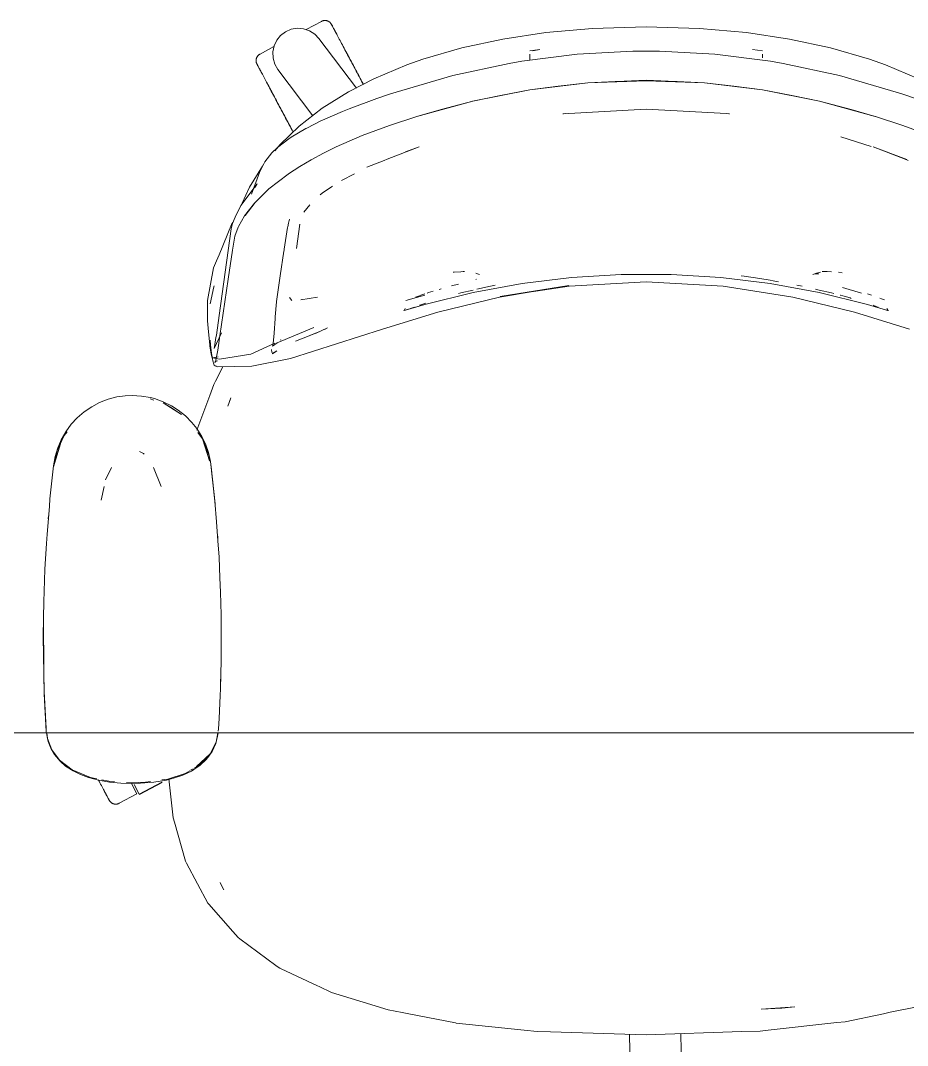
# Model space of a CAD drawing. Header units: millimetres. Extents: x 155927 to 317870, y -36033 to 97293.
# Drawn here: x 170221 to 170704, y 21757 to 22316 of the extents above; entities that cross this region are included whole.
import ezdxf

# ---------------------------------------------------------------- set-up
doc = ezdxf.new("R2010")
doc.units = ezdxf.units.MM
doc.header["$MEASUREMENT"] = 0
doc.layers.add('G-IMPT', color=8, linetype='CONTINUOUS', lineweight=9)
doc.layers.add('I-FURN', color=8, linetype='CONTINUOUS', lineweight=9)

msp = doc.modelspace()

# ---------------------------------------------------------------- linework, layer by layer
at = {"layer": 'G-IMPT'}
for p, q in [((170532.79, 22311.29), (170507.21, 22309.03)), ((170561.93, 22312.14), (170532.79, 22311.29)), ((170591.07, 22311.29), (170561.93, 22312.14)), ((170616.64, 22309.03), (170591.07, 22311.29)), ((170461.43, 22300.73), (170483.8, 22305.54)), ((170507.21, 22309.03), (170483.8, 22305.54)), ((170640.06, 22305.54), (170616.64, 22309.03)), ((170662.42, 22300.73), (170640.06, 22305.54)), ((170440.19, 22294.55), (170461.43, 22300.73)), ((170498.51, 22299.13), (170503.93, 22299.78)), ((170500.16, 22299.21), (170503.93, 22299.78)), ((170554.61, 22298.91), (170524.41, 22297.3)), ((170554.61, 22298.91), (170561.93, 22299.01)), ((170569.24, 22298.91), (170561.93, 22299.01)), ((170569.24, 22298.91), (170599.44, 22297.3)), ((170625.34, 22299.13), (170619.93, 22299.78)), ((170683.66, 22294.55), (170662.42, 22300.73)), ((170431.45, 22291.48), (170440.19, 22294.55)), ((170494.24, 22293.48), (170487.32, 22292.3)), ((170524.41, 22297.3), (170494.24, 22293.48)), ((170498.48, 22297.37), (170498.56, 22295.28)), ((170498.48, 22297.37), (170498.48, 22297.26)), ((170498.6, 22294.03), (170498.56, 22295.28)), ((170599.44, 22297.3), (170629.61, 22293.48)), ((170625.3, 22295.28), (170625.37, 22297.37)), ((170625.37, 22297.37), (170625.37, 22297.26)), ((170629.61, 22293.48), (170636.53, 22292.3)), ((170683.66, 22294.55), (170692.4, 22291.48)), ((170431.45, 22291.48), (170413.48, 22283.96)), ((170487.32, 22292.3), (170456.53, 22285.63)), ((170667.32, 22285.63), (170636.53, 22292.3)), ((170692.4, 22291.48), (170710.37, 22283.96)), ((170413.48, 22283.96), (170399.7, 22276.87)), ((170425.7, 22276.69), (170456.53, 22285.63)), ((170530.11, 22281.77), (170498.52, 22277.94)), ((170530.15, 22281.73), (170498.6, 22277.95)), ((170514.07, 22279.89), (170530.15, 22281.73)), ((170561.93, 22283.1), (170530.11, 22281.77)), ((170530.15, 22281.73), (170561.93, 22282.87)), ((170530.15, 22281.73), (170545.04, 22282.41)), ((170545.04, 22282.41), (170561.93, 22282.87)), ((170593.74, 22281.77), (170561.93, 22283.1)), ((170578.81, 22282.41), (170561.93, 22282.87)), ((170593.7, 22281.73), (170561.93, 22282.87)), ((170578.81, 22282.41), (170593.7, 22281.73)), ((170593.7, 22281.73), (170625.26, 22277.95)), ((170593.7, 22281.73), (170609.78, 22279.89)), ((170593.74, 22281.77), (170625.34, 22277.94)), ((170667.32, 22285.63), (170698.15, 22276.69)), ((170399.7, 22276.87), (170385.41, 22267.9)), ((170425.7, 22276.69), (170422.1, 22275.49)), ((170498.6, 22277.95), (170467.35, 22271.73)), ((170467.35, 22271.73), (170498.52, 22277.94)), ((170498.6, 22277.95), (170482.49, 22274.85)), ((170514.07, 22279.89), (170498.6, 22277.95)), ((170625.26, 22277.95), (170609.78, 22279.89)), ((170656.38, 22271.77), (170625.26, 22277.95)), ((170625.26, 22277.95), (170641.36, 22274.85)), ((170656.38, 22271.77), (170625.34, 22277.94)), ((170698.15, 22276.69), (170701.76, 22275.49)), ((170415.28, 22273.15), (170400.2, 22267.55)), ((170415.28, 22273.15), (170422.1, 22275.49)), ((170467.47, 22271.77), (170436.97, 22263.39)), ((170467.47, 22271.77), (170437.06, 22263.35)), ((170450.22, 22267.12), (170467.47, 22271.77)), ((170467.47, 22271.77), (170482.49, 22274.85)), ((170656.38, 22271.77), (170641.36, 22274.85)), ((170673.63, 22267.12), (170656.38, 22271.77)), ((170656.38, 22271.77), (170686.88, 22263.39)), ((170656.38, 22271.77), (170686.79, 22263.35)), ((170708.69, 22273.09), (170701.76, 22275.49)), ((170385.41, 22267.9), (170372.81, 22258.09)), ((170385.57, 22261.3), (170396.52, 22266.07)), ((170396.52, 22266.07), (170400.2, 22267.55)), ((170450.22, 22267.12), (170437.06, 22263.35)), ((170561.93, 22267.28), (170516.59, 22264.78)), ((170516.59, 22264.78), (170518.2, 22265.01)), ((170516.65, 22264.73), (170516.89, 22264.77)), ((170518.2, 22265.01), (170516.89, 22264.77)), ((170561.93, 22267.33), (170605.65, 22265.01)), ((170561.93, 22267.28), (170605.65, 22265.01)), ((170605.65, 22265.01), (170607.43, 22264.74)), ((170605.65, 22265.01), (170606.96, 22264.77)), ((170607.2, 22264.73), (170606.96, 22264.77)), ((170673.63, 22267.12), (170686.79, 22263.35)), ((170377.11, 22257.08), (170385.12, 22261.08)), ((170385.57, 22261.3), (170385.12, 22261.08)), ((170422.05, 22258.38), (170436.97, 22263.39)), ((170686.88, 22263.39), (170701.8, 22258.38)), ((170362.51, 22248.13), (170372.81, 22258.09)), ((170376.51, 22256.77), (170368.51, 22252.04)), ((170377.11, 22257.08), (170376.51, 22256.77)), ((170422.05, 22258.38), (170407.18, 22252.92)), ((170716.68, 22252.92), (170701.8, 22258.38)), ((170362.51, 22248.13), (170359.65, 22244.62)), ((170361.09, 22246.46), (170367.22, 22251.18)), ((170367.22, 22251.18), (170368.51, 22252.04)), ((170407.18, 22252.92), (170392.95, 22246.75)), ((170668.07, 22252.32), (170671.51, 22251.25)), ((170668.07, 22252.32), (170684.56, 22247.07)), ((170354.21, 22238.7), (170358.07, 22243.57)), ((170358.07, 22243.57), (170361.09, 22246.46)), ((170386.22, 22243.36), (170379.43, 22239.79)), ((170386.22, 22243.36), (170392.95, 22246.75)), ((170438.31, 22246.79), (170420.86, 22240.08)), ((170438.31, 22246.79), (170430.88, 22244.07)), ((170685.54, 22246.79), (170703.95, 22239.97)), ((170685.54, 22246.79), (170702.99, 22240.08)), ((170353.59, 22237.57), (170352.42, 22235.13)), ((170354.21, 22238.7), (170353.59, 22237.57)), ((170373.2, 22236.02), (170379.43, 22239.79)), ((170419.14, 22239.42), (170409.81, 22235.69)), ((170409.81, 22235.69), (170412.05, 22236.69)), ((170420.86, 22240.08), (170419.14, 22239.42)), ((170702.99, 22240.08), (170704.72, 22239.42)), ((170345.78, 22224.76), (170352.9, 22236.21)), ((170346.84, 22221), (170351.35, 22232.9)), ((170352.42, 22235.13), (170351.35, 22232.9)), ((170356.41, 22223.95), (170366.85, 22231.97)), ((170367.11, 22232.14), (170366.85, 22231.97)), ((170373.2, 22236.02), (170367.11, 22232.14)), ((170395.97, 22228.52), (170402.94, 22232.06)), ((170350.07, 22226.65), (170341.13, 22214.95)), ((170350.07, 22226.65), (170348.91, 22224.62)), ((170390.5, 22224.99), (170391.08, 22225.38)), ((170341.8, 22216.13), (170345.78, 22224.76)), ((170356.41, 22223.95), (170348.51, 22216.21)), ((170385.37, 22221.49), (170384.26, 22220.74)), ((170385.37, 22221.49), (170390.5, 22224.99)), ((170338.09, 22208.43), (170341.13, 22214.95)), ((170343.09, 22209.25), (170348.51, 22216.21)), ((170348.82, 22216.42), (170343.42, 22209.47)), ((170348.82, 22216.42), (170346.01, 22212.85)), ((170378.73, 22215.22), (170375.4, 22211.31)), ((170343.09, 22209.25), (170339.81, 22203.41)), ((170343.42, 22209.47), (170346.01, 22212.85)), ((170336.04, 22204.5), (170329.24, 22188.05)), ((170335.88, 22202.07), (170336.52, 22205.06)), ((170336.81, 22205.67), (170336.04, 22204.5)), ((170338.09, 22208.43), (170336.52, 22205.06)), ((170337.84, 22198.2), (170339.59, 22202.99)), ((170339.81, 22203.41), (170339.59, 22202.99)), ((170366.58, 22202.79), (170366.65, 22203.26)), ((170367.07, 22205.24), (170366.65, 22203.26)), ((170367.53, 22207.41), (170367.07, 22205.24)), ((170371.45, 22191.37), (170373.23, 22204.72)), ((170373.23, 22204.72), (170373.09, 22204.25)), ((170329.2, 22154.85), (170335.88, 22202.07)), ((170337.84, 22198.2), (170336.54, 22190.53)), ((170364.77, 22191.07), (170366.58, 22202.79)), ((170329.24, 22188.05), (170327.85, 22184.69)), ((170334.14, 22174.76), (170336.54, 22190.53)), ((170362.48, 22176.59), (170364.6, 22189.95)), ((170364.6, 22189.95), (170364.68, 22190.46)), ((170364.77, 22191.07), (170364.68, 22190.46)), ((170323.02, 22163.13), (170326.25, 22180.83)), ((170326.25, 22180.83), (170327.85, 22184.69)), ((170362.48, 22176.59), (170360.45, 22162.52)), ((170457.24, 22178.49), (170456.76, 22178.46)), ((170460.95, 22178.77), (170457.24, 22178.49)), ((170460.95, 22178.77), (170462.32, 22178.87)), ((170463.02, 22178.87), (170462.32, 22178.87)), ((170471.11, 22177.34), (170469.17, 22178.02)), ((170471.11, 22177.34), (170470.07, 22177.55)), ((170494.38, 22172.38), (170521.3, 22175.68)), ((170548.37, 22177.33), (170521.3, 22175.68)), ((170575.49, 22177.33), (170548.37, 22177.33)), ((170575.49, 22177.33), (170602.56, 22175.68)), ((170629.48, 22172.38), (170602.56, 22175.68)), ((170615.32, 22176.3), (170613.67, 22176.48)), ((170623.85, 22175), (170615.32, 22176.3)), ((170652.74, 22177.34), (170654.69, 22178.02)), ((170653.79, 22177.55), (170652.74, 22177.34)), ((170653.79, 22177.55), (170656.09, 22177.59)), ((170654.69, 22178.02), (170656.84, 22178.63)), ((170655.95, 22177.6), (170656.09, 22177.59)), ((170657.8, 22178.88), (170662.85, 22178.79)), ((170657.8, 22178.88), (170660.58, 22178.87)), ((170662.85, 22178.79), (170660.58, 22178.87)), ((170666.65, 22178.48), (170668.74, 22178.26)), ((170324.43, 22161.27), (170326.47, 22170.57)), ((170326.47, 22170.57), (170326.62, 22171.15)), ((170329.59, 22143.89), (170334.14, 22174.76)), ((170449.1, 22169.16), (170450.22, 22169.49)), ((170455.89, 22171.07), (170459.75, 22172.07)), ((170455.89, 22171.07), (170457.42, 22171.46)), ((170467.71, 22167.45), (170494.38, 22172.38)), ((170469.51, 22174.67), (170469.1, 22174.53)), ((170477.12, 22170.93), (170469.7, 22169.22)), ((170479.75, 22171.4), (170477.12, 22170.93)), ((170482.03, 22164.99), (170519.77, 22171.24)), ((170519.77, 22171.24), (170482.4, 22165.25)), ((170519.94, 22170.98), (170482.4, 22165.25)), ((170519.94, 22170.98), (170561.93, 22173.34)), ((170603.91, 22170.98), (170561.93, 22173.34)), ((170641.83, 22164.99), (170603.91, 22170.98)), ((170623.85, 22175), (170629.47, 22174.15)), ((170629.47, 22174.15), (170631.1, 22173.91)), ((170656.15, 22167.45), (170629.48, 22172.38)), ((170634, 22173.35), (170631.1, 22173.91)), ((170644.11, 22171.43), (170646.92, 22170.89)), ((170679.36, 22167.19), (170668.9, 22170.12)), ((170368.83, 22163.18), (170367.55, 22164.82)), ((170373.78, 22163.53), (170382.94, 22164.93)), ((170441.4, 22166.1), (170430.97, 22163.06)), ((170436.21, 22164.97), (170438.38, 22165.73)), ((170439.09, 22165.99), (170438.38, 22165.73)), ((170439.09, 22165.99), (170441.4, 22166.76)), ((170467.71, 22167.45), (170441.39, 22160.9)), ((170442.53, 22167.14), (170443.31, 22167.38)), ((170443.31, 22167.38), (170445.81, 22168.17)), ((170448.34, 22156.67), (170482.03, 22164.99)), ((170460.97, 22167.22), (170459.69, 22166.88)), ((170467.72, 22168.77), (170460.97, 22167.22)), ((170641.83, 22164.99), (170675.51, 22156.67)), ((170654.15, 22169.22), (170656.13, 22168.77)), ((170662.88, 22167.22), (170656.13, 22168.77)), ((170656.15, 22167.45), (170682.46, 22160.9)), ((170662.88, 22167.22), (170664.18, 22166.88)), ((170667.9, 22165.92), (170667.72, 22165.96)), ((170669.04, 22165.6), (170667.9, 22165.92)), ((170669.04, 22165.6), (170673.04, 22164.48)), ((170673.04, 22164.48), (170673.72, 22164.28)), ((170682.45, 22166.74), (170684.67, 22166.02)), ((170690.22, 22164.03), (170689.2, 22164.4)), ((170690.22, 22164.03), (170691.87, 22163.42)), ((170323.02, 22163.13), (170322.99, 22156.16)), ((170360.44, 22162.44), (170359.82, 22154.2)), ((170360.44, 22162.44), (170360.45, 22162.52)), ((170373.78, 22163.53), (170374.13, 22163.58)), ((170441.39, 22160.9), (170430.17, 22157.63)), ((170430.71, 22158.72), (170430.32, 22158.11)), ((170430.71, 22158.72), (170430.56, 22158.51)), ((170441.39, 22160.9), (170430.57, 22157.79)), ((170441.39, 22160.9), (170430.86, 22157.84)), ((170434.64, 22159.18), (170433.57, 22158.78)), ((170435.61, 22159.52), (170434.64, 22159.18)), ((170438.36, 22160.51), (170439.17, 22160.8)), ((170441.39, 22161.53), (170439.17, 22160.8)), ((170441.39, 22161.53), (170441.85, 22161.68)), ((170682.46, 22160.9), (170692.89, 22157.83)), ((170687.66, 22159.74), (170685.56, 22160.49)), ((170687.66, 22159.74), (170688.32, 22159.5)), ((170693.15, 22158.72), (170693.29, 22158.51)), ((170693.15, 22158.72), (170693.53, 22158.11)), ((170322.99, 22156.16), (170322.99, 22151.99)), ((170329.2, 22154.85), (170327.76, 22144.19)), ((170359.75, 22153.21), (170359.19, 22145.35)), ((170359.82, 22154.2), (170359.75, 22153.21)), ((170448.34, 22156.67), (170418.37, 22147.49)), ((170430.17, 22157.63), (170429.93, 22157.77)), ((170430.86, 22157.84), (170430.57, 22157.79)), ((170705.49, 22147.49), (170675.51, 22156.67)), ((170693.16, 22157.76), (170692.89, 22157.83)), ((170693.46, 22157.69), (170693.16, 22157.76)), ((170693.68, 22157.63), (170693.46, 22157.69)), ((170693.92, 22157.72), (170693.68, 22157.63)), ((170323.33, 22148.04), (170322.99, 22151.99)), ((170324.14, 22138.71), (170323.33, 22148.04)), ((170360.97, 22140.04), (170380.95, 22148.48)), ((170418.37, 22147.49), (170368.13, 22131.5)), ((170381.69, 22145.2), (170388.4, 22148.25)), ((170388.4, 22148.25), (170386.76, 22147.33)), ((170326.57, 22137.01), (170330.56, 22145.41)), ((170327.55, 22142.89), (170326.71, 22137.87)), ((170327.55, 22142.89), (170327.76, 22144.19)), ((170328.48, 22136.04), (170329.59, 22143.89)), ((170359.19, 22145.35), (170358.9, 22141.48)), ((170362.69, 22141.49), (170362.96, 22141.93)), ((170379.31, 22144.18), (170370.84, 22140.93)), ((170384.21, 22146.2), (170379.1, 22144.17)), ((170379.1, 22144.17), (170384.22, 22146.2)), ((170379.31, 22144.18), (170384.21, 22146.2)), ((170324.14, 22138.71), (170324.18, 22138.24)), ((170324.18, 22138.24), (170324.99, 22133.99)), ((170324.65, 22138.88), (170324.44, 22141.47)), ((170325.17, 22134.2), (170324.65, 22138.88)), ((170326.57, 22137.01), (170326.71, 22137.87)), ((170327.37, 22129.77), (170328.48, 22136.04)), ((170346.47, 22133.94), (170359.65, 22139.92)), ((170357.83, 22136.37), (170358, 22135.01)), ((170358.3, 22138.28), (170360.97, 22140.04)), ((170358.59, 22139), (170358.3, 22138.28)), ((170358.89, 22141.4), (170358.59, 22139.02)), ((170358.59, 22139), (170358.59, 22139.02)), ((170358.89, 22141.4), (170358.9, 22141.48)), ((170324.99, 22133.99), (170325.43, 22131.67)), ((170325.25, 22133.58), (170325.17, 22134.2)), ((170325.25, 22133.58), (170325.78, 22130.3)), ((170328.71, 22132.4), (170325.43, 22131.67)), ((170328.71, 22132.4), (170325.84, 22131.91)), ((170325.84, 22131.91), (170329.42, 22131.22)), ((170327.54, 22130.39), (170326.98, 22129.29)), ((170327.54, 22130.39), (170327.37, 22129.77)), ((170346.47, 22133.94), (170329.42, 22131.22)), ((170347.17, 22127.31), (170368.13, 22131.5)), ((170358, 22135.01), (170358.28, 22134.14)), ((170360.76, 22135.67), (170358.28, 22134.14)), ((170358.28, 22134.14), (170360.75, 22135.63)), ((170358.3, 22134.08), (170358.28, 22134.14)), ((170358.3, 22134.08), (170360.76, 22135.67)), ((170326.33, 22128.44), (170325.78, 22130.3)), ((170326.33, 22128.44), (170326.65, 22127.9)), ((170326.65, 22127.9), (170327.15, 22127.53)), ((170327.37, 22129.79), (170326.98, 22129.29)), ((170328.19, 22126.92), (170327.15, 22127.53)), ((170327.77, 22127.4), (170327.15, 22127.53)), ((170327.15, 22127.53), (170327.22, 22127.51)), ((170327.77, 22127.4), (170327.22, 22127.51)), ((170331.37, 22126.99), (170327.23, 22119.08)), ((170327.37, 22129.79), (170327.92, 22130.11)), ((170328.41, 22130.19), (170327.92, 22130.11)), ((170347.17, 22127.31), (170328.19, 22126.92)), ((170324.12, 22111.35), (170326.31, 22117.32)), ((170327.23, 22119.08), (170326.31, 22117.32)), ((170264.02, 22107.45), (170268.73, 22109.29)), ((170273.6, 22110.55), (170268.73, 22109.29)), ((170273.6, 22110.55), (170278.11, 22111.2)), ((170281.96, 22111.37), (170278.11, 22111.2)), ((170281.96, 22111.37), (170287, 22111.07)), ((170287, 22111.07), (170291.95, 22110.19)), ((170293.64, 22108.83), (170291.61, 22109.45)), ((170291.95, 22110.19), (170294.08, 22109.63)), ((170298.85, 22107.92), (170294.08, 22109.63)), ((170317.17, 22092.41), (170324.12, 22111.35)), ((170335.71, 22110.05), (170334.08, 22105.58)), ((170334.08, 22105.58), (170335.45, 22109.46)), ((170335.71, 22110.05), (170335.45, 22109.46)), ((170259.86, 22105.26), (170255.69, 22102.43)), ((170259.86, 22105.26), (170264.02, 22107.45)), ((170298.75, 22107.27), (170302.43, 22105.11)), ((170298.75, 22107.27), (170308.7, 22100.95)), ((170298.85, 22107.92), (170303.36, 22105.68)), ((170302.43, 22105.11), (170308.7, 22100.95)), ((170303.36, 22105.68), (170306.91, 22103.41)), ((170310.88, 22100.22), (170306.91, 22103.41)), ((170248.69, 22095.67), (170251.85, 22099.11)), ((170255.69, 22102.43), (170251.85, 22099.11)), ((170310.88, 22100.22), (170314.43, 22096.62)), ((170243.18, 22087.15), (170245.69, 22091.59)), ((170246.38, 22091.63), (170244.79, 22089.52)), ((170248.69, 22095.67), (170245.69, 22091.59)), ((170314.43, 22096.62), (170317.05, 22093.31)), ((170319.78, 22088.98), (170317.05, 22093.31)), ((170241.05, 22081.46), (170244.79, 22089.52)), ((170243.18, 22087.15), (170241.37, 22082.91)), ((170320.18, 22087.66), (170317.75, 22091.24)), ((170319.78, 22088.98), (170321.97, 22084.4)), ((170320.18, 22087.66), (170321.08, 22084.95)), ((170320.18, 22087.66), (170323.99, 22075.81)), ((170323.78, 22078.44), (170320.58, 22086.62)), ((170239.01, 22072.49), (170242.84, 22084.95)), ((170241.05, 22081.46), (170239.14, 22073.06)), ((170241.37, 22082.91), (170239.9, 22078.05)), ((170242.84, 22084.95), (170239.93, 22075.81)), ((170285.79, 22080.75), (170288.01, 22079.74)), ((170321.08, 22084.95), (170323.99, 22075.81)), ((170321.97, 22084.4), (170323.42, 22080.27)), ((170324.58, 22075.31), (170323.42, 22080.27)), ((170239.01, 22073), (170239.9, 22078.05)), ((170239.01, 22072.49), (170239.93, 22075.81)), ((170288.01, 22079.74), (170288.46, 22079.44)), ((170324.36, 22075.38), (170323.78, 22078.44)), ((170324.58, 22075.31), (170327.03, 22052.35)), ((170324.58, 22075.31), (170324.91, 22072.49)), ((170324.58, 22075.31), (170326.93, 22053.87)), ((170237.1, 22055.08), (170239.01, 22073)), ((170270.58, 22072.12), (170267.31, 22065.34)), ((170297.68, 22061.79), (170293.53, 22072.21)), ((170327.03, 22052.35), (170324.91, 22072.49)), ((170264.98, 22054.29), (170266.55, 22061.72)), ((170236.76, 22050.95), (170237.1, 22055.08)), ((170326.93, 22053.87), (170327.91, 22042.47)), ((170235.51, 22035.89), (170236.76, 22050.95)), ((170236.16, 22044.07), (170236.33, 22045.75)), ((170328.64, 22032.19), (170327.91, 22042.47)), ((170235.51, 22035.89), (170235.18, 22030.8)), ((170328.51, 22034.23), (170328.37, 22035.65)), ((170235.18, 22030.8), (170234.37, 22016.66)), ((170328.51, 22034.23), (170328.6, 22032.33)), ((170328.64, 22032.19), (170329.2, 22023.32)), ((170329.74, 22012.01), (170329.2, 22023.32)), ((170234.12, 22010.64), (170234.37, 22016.66)), ((170234.12, 22010.64), (170233.73, 21998.88)), ((170329.74, 22012.01), (170330.04, 22004.13)), ((170233.87, 22003.82), (170233.85, 22002.32)), ((170233.98, 22005.75), (170233.87, 22003.82)), ((170330.33, 21991.82), (170330.04, 22004.13)), ((170233.56, 21990.46), (170233.73, 21998.88)), ((170330.12, 22000.26), (170330.2, 21998.6)), ((170330.2, 21998.6), (170330.2, 21996.52)), ((170330.33, 21991.82), (170330.4, 21986.35)), ((170233.56, 21990.46), (170233.48, 21979.67)), ((170233.56, 21990.46), (170233.52, 21970.28)), ((170233.56, 21990.46), (170233.68, 21960.44)), ((170330.41, 21971.64), (170330.4, 21986.35)), ((170233.68, 21960.44), (170233.48, 21979.67)), ((170233.52, 21970.28), (170233.68, 21960.44)), ((170233.52, 21970.28), (170234.02, 21948.88)), ((170233.52, 21970.28), (170233.98, 21950.09)), ((170233.56, 21970.28), (170233.54, 21968.24)), ((170330.36, 21967.13), (170330.41, 21971.64)), ((170233.54, 21968.24), (170233.62, 21966.03)), ((170330.36, 21967.13), (170329.98, 21951.46)), ((170233.68, 21960.44), (170234.02, 21948.88)), ((170330.07, 21955.5), (170330.18, 21958.18)), ((170330.18, 21960.4), (170330.18, 21958.18)), ((170234.02, 21948.88), (170233.98, 21950.09)), ((170233.98, 21950.09), (170235.07, 21928.31)), ((170233.98, 21950.09), (170234.96, 21929.91)), ((170234.02, 21948.88), (170235.07, 21928.31)), ((170329.24, 21935.35), (170329.86, 21947.91)), ((170329.98, 21951.46), (170329.86, 21947.91)), ((170329.24, 21935.35), (170328.96, 21929.69)), ((170235.07, 21928.31), (170234.96, 21929.91)), ((170328.68, 21928.43), (170328.96, 21929.91)), ((170328.96, 21929.69), (170328.8, 21928.43)), ((170235.07, 21928.31), (170235.32, 21926.66)), ((170235.79, 21924.44), (170235.31, 21927.61)), ((170235.77, 21924.26), (170235.32, 21926.66)), ((170235.77, 21924.26), (170236.14, 21922.92)), ((170235.79, 21924.44), (170238.2, 21918.25)), ((170328.46, 21925.68), (170327.39, 21921.73)), ((170327.59, 21922.57), (170328.53, 21927.61)), ((170328.7, 21927.61), (170328.46, 21925.68)), ((170237.53, 21919.28), (170236.14, 21922.92)), ((170237.53, 21919.28), (170239.49, 21915.84)), ((170238.2, 21918.25), (170242.37, 21912.62)), ((170325.49, 21918.31), (170324.38, 21916.07)), ((170325.41, 21917.4), (170327.39, 21921.73)), ((170325.49, 21918.31), (170327.59, 21922.57)), ((170239.49, 21915.84), (170242.57, 21912.1)), ((170242.37, 21912.62), (170249.16, 21907.41)), ((170316.99, 21909.17), (170324.38, 21916.07)), ((170318.61, 21910.58), (170322.15, 21913.66)), ((170322.07, 21912.86), (170319.02, 21909.99)), ((170319.08, 21910.36), (170324.38, 21916.07)), ((170322.07, 21912.86), (170323.2, 21914.18)), ((170324.38, 21916.07), (170322.15, 21913.66)), ((170325.41, 21917.4), (170323.2, 21914.18)), ((170245.6, 21909.44), (170242.57, 21912.1)), ((170249.65, 21906.78), (170245.6, 21909.44)), ((170249.16, 21907.41), (170253.55, 21905.57)), ((170313.7, 21907.15), (170315.14, 21908.01)), ((170314.19, 21906.74), (170315.57, 21907.55)), ((170319.02, 21909.99), (170315.57, 21907.55)), ((170315.92, 21908.48), (170319.08, 21910.36)), ((170316.99, 21909.17), (170318.46, 21910.45)), ((170249.65, 21906.78), (170253.72, 21904.8)), ((170259.17, 21903.24), (170253.55, 21905.57)), ((170258.06, 21903.21), (170253.72, 21904.8)), ((170258.06, 21903.21), (170263.54, 21901.78)), ((170259.17, 21903.24), (170262.64, 21902.53)), ((170269.47, 21900.78), (170263.54, 21901.78)), ((170265.38, 21901.97), (170269.13, 21901.2)), ((170300.54, 21901.82), (170293.78, 21900.7)), ((170298.09, 21901.91), (170301.38, 21902.37)), ((170304.47, 21902.8), (170300.54, 21901.82)), ((170301.38, 21902.37), (170310.78, 21905.4)), ((170301.89, 21902.49), (170304.3, 21881.21)), ((170304.47, 21902.8), (170309.56, 21904.54)), ((170309.56, 21904.54), (170314.19, 21906.74)), ((170310.78, 21905.4), (170313.23, 21906.87)), ((170269.13, 21901.2), (170272.34, 21901)), ((170269.47, 21900.78), (170275.62, 21900.22)), ((170281.96, 21900.04), (170275.62, 21900.22)), ((170278.85, 21900.6), (170281.96, 21900.41)), ((170289.12, 21900.64), (170281.96, 21900.41)), ((170286.47, 21900.13), (170281.96, 21900.04)), ((170286.47, 21900.13), (170293.78, 21900.7)), ((170289.12, 21900.64), (170291.91, 21901.04)), ((170304.94, 21878.95), (170304.3, 21881.21)), ((170304.94, 21878.95), (170310.95, 21857.6)), ((170310.95, 21857.6), (170311.54, 21856.49)), ((170311.54, 21856.49), (170317.55, 21845.25)), ((170330.57, 21844.42), (170329.79, 21846.01)), ((170331.75, 21842.12), (170329.79, 21846.01)), ((170317.55, 21845.25), (170323.14, 21834.82)), ((170331.75, 21842.12), (170330.57, 21844.42)), ((170323.72, 21834.15), (170323.14, 21834.82)), ((170336.74, 21819.37), (170323.72, 21834.15)), ((170336.74, 21819.37), (170339.61, 21816.11)), ((170340.58, 21815.38), (170339.61, 21816.11)), ((170360.08, 21800.81), (170340.58, 21815.38)), ((170360.08, 21800.81), (170360.85, 21800.35)), ((170360.85, 21800.35), (170362.42, 21799.41)), ((170363.13, 21798.99), (170362.42, 21799.41)), ((170363.13, 21798.99), (170382.78, 21789.72)), ((170382.78, 21789.72), (170383.69, 21789.29)), ((170390.46, 21786.1), (170383.69, 21789.29)), ((170390.46, 21786.1), (170407.73, 21780.78)), ((170407.73, 21780.78), (170421.34, 21776.59)), ((170421.34, 21776.59), (170428.94, 21775.13)), ((170432.6, 21774.42), (170428.94, 21775.13)), ((170432.6, 21774.42), (170457.98, 21769.56)), ((170624.59, 21776.98), (170642.87, 21778.23)), ((170624.59, 21776.98), (170635.92, 21777.62)), ((170642.87, 21778.23), (170635.92, 21777.62)), ((170691.23, 21774.55), (170670.28, 21770.2)), ((170691.23, 21774.55), (170694.91, 21775.31)), ((170694.91, 21775.31), (170708.73, 21778.18)), ((170458.45, 21769.47), (170457.98, 21769.56)), ((170458.45, 21769.47), (170495.44, 21765.65)), ((170628.42, 21765.58), (170665.87, 21769.71)), ((170670.28, 21770.2), (170665.87, 21769.71)), ((170495.44, 21765.65), (170502.5, 21764.91)), ((170509.76, 21764.69), (170502.5, 21764.91)), ((170561.93, 21763.07), (170509.76, 21764.69)), ((170614.11, 21764.78), (170561.93, 21763.07)), ((170614.11, 21764.78), (170624.05, 21765.1)), ((170628.42, 21765.58), (170624.05, 21765.1))]:
    msp.add_line(p, q, dxfattribs=at)
at = {"layer": 'I-FURN'}
for p, q in [((170385.05, 22315.18), (170376.64, 22310.71)), ((170385.05, 22315.18), (170385.19, 22315.25)), ((170385.19, 22315.25), (170385.34, 22315.32)), ((170385.34, 22315.32), (170385.49, 22315.38)), ((170385.49, 22315.38), (170385.64, 22315.43)), ((170385.64, 22315.43), (170385.79, 22315.48)), ((170385.79, 22315.48), (170385.95, 22315.53)), ((170385.95, 22315.53), (170386.1, 22315.56)), ((170386.1, 22315.56), (170386.26, 22315.59)), ((170386.26, 22315.59), (170386.42, 22315.62)), ((170386.42, 22315.62), (170386.58, 22315.63)), ((170386.58, 22315.63), (170386.74, 22315.65)), ((170386.74, 22315.65), (170386.9, 22315.65)), ((170386.9, 22315.65), (170387.06, 22315.65)), ((170387.06, 22315.65), (170387.23, 22315.64)), ((170387.23, 22315.64), (170387.39, 22315.63)), ((170387.39, 22315.63), (170387.55, 22315.6)), ((170387.55, 22315.6), (170387.7, 22315.58)), ((170387.7, 22315.58), (170387.86, 22315.54)), ((170387.86, 22315.54), (170388.02, 22315.5)), ((170388.02, 22315.5), (170388.17, 22315.46)), ((170388.17, 22315.46), (170388.32, 22315.4)), ((170388.32, 22315.4), (170388.48, 22315.35)), ((170388.48, 22315.35), (170388.62, 22315.28)), ((170388.62, 22315.28), (170388.77, 22315.21)), ((170388.77, 22315.21), (170388.91, 22315.13)), ((170388.91, 22315.13), (170389.05, 22315.05)), ((170389.05, 22315.05), (170389.18, 22314.97)), ((170389.18, 22314.97), (170389.32, 22314.87)), ((170389.32, 22314.87), (170389.44, 22314.78)), ((170389.44, 22314.78), (170389.57, 22314.67)), ((170389.57, 22314.67), (170389.69, 22314.57)), ((170362.79, 22307.52), (170365.49, 22309.55)), ((170365.49, 22309.55), (170368.59, 22310.88)), ((170368.59, 22310.88), (170371.92, 22311.42)), ((170371.92, 22311.42), (170375.28, 22311.16)), ((170375.28, 22311.16), (170378.48, 22310.09)), ((170378.48, 22310.09), (170381.34, 22308.29)), ((170389.69, 22314.57), (170389.8, 22314.45)), ((170389.8, 22314.45), (170389.92, 22314.34)), ((170389.92, 22314.34), (170390.02, 22314.21)), ((170390.02, 22314.21), (170390.12, 22314.09)), ((170390.12, 22314.09), (170390.22, 22313.96)), ((170390.22, 22313.96), (170390.31, 22313.83)), ((170390.31, 22313.83), (170390.4, 22313.69)), ((170390.4, 22313.69), (170390.48, 22313.55)), ((170390.48, 22313.55), (170390.5, 22313.51)), ((170390.5, 22313.51), (170390.51, 22313.49)), ((170390.52, 22313.46), (170390.5, 22313.51)), ((170390.5, 22313.51), (170390.5, 22313.51)), ((170390.51, 22313.49), (170390.54, 22313.43)), ((170390.57, 22313.38), (170390.52, 22313.46)), ((170390.54, 22313.43), (170390.59, 22313.33)), ((170390.63, 22313.26), (170390.57, 22313.38)), ((170390.59, 22313.33), (170390.67, 22313.19)), ((170390.72, 22313.1), (170390.63, 22313.26)), ((170390.67, 22313.19), (170390.76, 22313.01)), ((170390.82, 22312.9), (170390.72, 22313.1)), ((170390.76, 22313.01), (170390.88, 22312.79)), ((170390.95, 22312.66), (170390.82, 22312.9)), ((170390.88, 22312.79), (170391.02, 22312.53)), ((170391.1, 22312.38), (170390.95, 22312.66)), ((170391.02, 22312.53), (170391.17, 22312.24)), ((170391.27, 22312.06), (170391.1, 22312.38)), ((170391.17, 22312.24), (170391.35, 22311.9)), ((170391.46, 22311.7), (170391.27, 22312.06)), ((170391.35, 22311.9), (170391.55, 22311.53)), ((170391.67, 22311.31), (170391.46, 22311.7)), ((170391.55, 22311.53), (170391.77, 22311.12)), ((170391.9, 22310.88), (170391.67, 22311.31)), ((170391.77, 22311.12), (170392.01, 22310.67)), ((170392.14, 22310.42), (170391.9, 22310.88)), ((170392.01, 22310.67), (170392.26, 22310.19)), ((170392.41, 22309.91), (170392.14, 22310.42)), ((170392.26, 22310.19), (170392.54, 22309.67)), ((170392.69, 22309.38), (170392.41, 22309.91)), ((170392.54, 22309.67), (170392.83, 22309.12)), ((170393, 22308.81), (170392.69, 22309.38)), ((170392.83, 22309.12), (170393.14, 22308.54)), ((170359.22, 22301.86), (170360.66, 22304.91)), ((170360.66, 22304.91), (170362.79, 22307.52)), ((170381.34, 22308.29), (170383.68, 22305.86)), ((170383.68, 22305.86), (170404.07, 22278.8)), ((170393.32, 22308.21), (170393, 22308.81)), ((170393.65, 22307.57), (170393.32, 22308.21)), ((170394.01, 22306.91), (170393.65, 22307.57)), ((170394.38, 22306.22), (170394.01, 22306.91)), ((170394.76, 22305.49), (170394.38, 22306.22)), ((170395.16, 22304.74), (170394.76, 22305.49)), ((170395.57, 22303.97), (170395.16, 22304.74)), ((170396, 22303.17), (170395.57, 22303.97)), ((170359.13, 22301.4), (170351.55, 22297.37)), ((170358.55, 22298.55), (170359.22, 22301.86)), ((170358.69, 22295.18), (170358.55, 22298.55)), ((170396.43, 22302.34), (170396, 22303.17)), ((170396.89, 22301.5), (170396.43, 22302.34)), ((170397.35, 22300.63), (170396.89, 22301.5)), ((170397.82, 22299.74), (170397.35, 22300.63)), ((170398.3, 22298.84), (170397.82, 22299.74)), ((170398.04, 22299.33), (170398.52, 22298.41)), ((170398.79, 22297.91), (170398.3, 22298.84)), ((170398.52, 22298.41), (170399.02, 22297.48)), ((170399.29, 22296.98), (170398.79, 22297.91)), ((170349.41, 22293.93), (170349.42, 22294.1)), ((170349.41, 22293.77), (170349.41, 22293.93)), ((170349.41, 22293.61), (170349.41, 22293.77)), ((170349.42, 22293.45), (170349.41, 22293.61)), ((170349.42, 22294.1), (170349.43, 22294.26)), ((170349.44, 22293.29), (170349.42, 22293.45)), ((170349.43, 22294.26), (170349.46, 22294.42)), ((170349.47, 22293.13), (170349.44, 22293.29)), ((170349.46, 22294.42), (170349.48, 22294.57)), ((170349.5, 22292.97), (170349.47, 22293.13)), ((170349.48, 22294.57), (170349.52, 22294.73)), ((170349.53, 22292.82), (170349.5, 22292.97)), ((170349.52, 22294.73), (170349.56, 22294.89)), ((170349.58, 22292.66), (170349.53, 22292.82)), ((170349.56, 22294.89), (170349.6, 22295.04)), ((170349.62, 22292.51), (170349.58, 22292.66)), ((170349.6, 22295.04), (170349.66, 22295.2)), ((170349.68, 22292.36), (170349.62, 22292.51)), ((170349.66, 22295.2), (170349.71, 22295.35)), ((170349.74, 22292.21), (170349.68, 22292.36)), ((170349.71, 22295.35), (170349.78, 22295.49)), ((170349.78, 22295.49), (170349.85, 22295.64)), ((170349.85, 22295.64), (170349.92, 22295.78)), ((170349.92, 22295.78), (170350.01, 22295.92)), ((170350.01, 22295.92), (170350.09, 22296.06)), ((170350.09, 22296.06), (170350.19, 22296.19)), ((170350.19, 22296.19), (170350.28, 22296.32)), ((170350.28, 22296.32), (170350.39, 22296.44)), ((170350.39, 22296.44), (170350.49, 22296.56)), ((170350.49, 22296.56), (170350.61, 22296.68)), ((170350.61, 22296.68), (170350.72, 22296.79)), ((170350.72, 22296.79), (170350.84, 22296.89)), ((170350.84, 22296.89), (170350.97, 22296.99)), ((170350.97, 22296.99), (170351.1, 22297.09)), ((170351.1, 22297.09), (170351.23, 22297.18)), ((170351.23, 22297.18), (170351.37, 22297.27)), ((170351.37, 22297.27), (170351.51, 22297.35)), ((170351.51, 22297.35), (170351.55, 22297.37)), ((170359.64, 22291.94), (170358.69, 22295.18)), ((170399.02, 22297.48), (170399.52, 22296.54)), ((170399.79, 22296.02), (170399.29, 22296.98)), ((170399.52, 22296.54), (170400.03, 22295.58)), ((170400.31, 22295.06), (170399.79, 22296.02)), ((170400.03, 22295.58), (170400.55, 22294.61)), ((170400.83, 22294.09), (170400.31, 22295.06)), ((170400.55, 22294.61), (170401.07, 22293.63)), ((170401.35, 22293.1), (170400.83, 22294.09)), ((170401.07, 22293.63), (170401.59, 22292.65)), ((170401.88, 22292.11), (170401.35, 22293.1)), ((170401.59, 22292.65), (170402.12, 22291.65)), ((170349.81, 22292.06), (170349.74, 22292.21)), ((170349.88, 22291.92), (170349.81, 22292.06)), ((170349.88, 22291.91), (170349.88, 22291.92)), ((170349.88, 22291.92), (170349.89, 22291.9)), ((170349.91, 22291.87), (170349.88, 22291.91)), ((170349.89, 22291.9), (170349.92, 22291.84)), ((170349.95, 22291.79), (170349.91, 22291.87)), ((170349.92, 22291.84), (170349.98, 22291.74)), ((170350.01, 22291.66), (170349.95, 22291.79)), ((170349.98, 22291.74), (170350.05, 22291.6)), ((170350.1, 22291.5), (170350.01, 22291.66)), ((170350.05, 22291.6), (170350.15, 22291.42)), ((170350.21, 22291.3), (170350.1, 22291.5)), ((170350.15, 22291.42), (170350.26, 22291.2)), ((170350.34, 22291.06), (170350.21, 22291.3)), ((170350.26, 22291.2), (170350.4, 22290.94)), ((170350.48, 22290.78), (170350.34, 22291.06)), ((170350.4, 22290.94), (170350.56, 22290.64)), ((170350.65, 22290.46), (170350.48, 22290.78)), ((170350.56, 22290.64), (170350.74, 22290.3)), ((170350.84, 22290.11), (170350.65, 22290.46)), ((170350.74, 22290.3), (170350.94, 22289.93)), ((170351.05, 22289.72), (170350.84, 22290.11)), ((170350.94, 22289.93), (170351.15, 22289.52)), ((170351.28, 22289.29), (170351.05, 22289.72)), ((170351.15, 22289.52), (170351.39, 22289.08)), ((170351.53, 22288.82), (170351.28, 22289.29)), ((170351.39, 22289.08), (170351.65, 22288.59)), ((170351.79, 22288.32), (170351.53, 22288.82)), ((170351.65, 22288.59), (170351.92, 22288.08)), ((170352.08, 22287.78), (170351.79, 22288.32)), ((170351.92, 22288.08), (170352.22, 22287.53)), ((170352.38, 22287.21), (170352.08, 22287.78)), ((170352.22, 22287.53), (170352.53, 22286.94)), ((170352.53, 22286.94), (170352.85, 22286.33)), ((170361.33, 22289.02), (170359.64, 22291.94)), ((170380.4, 22263.71), (170361.33, 22289.02)), ((170402.41, 22291.11), (170401.88, 22292.11)), ((170402.12, 22291.65), (170402.65, 22290.65)), ((170402.94, 22290.11), (170402.41, 22291.11)), ((170402.65, 22290.65), (170403.18, 22289.65)), ((170403.47, 22289.11), (170402.94, 22290.11)), ((170403.18, 22289.65), (170403.72, 22288.65)), ((170404.01, 22288.1), (170403.47, 22289.11)), ((170403.72, 22288.65), (170404.25, 22287.64)), ((170404.54, 22287.1), (170404.01, 22288.1)), ((170404.25, 22287.64), (170404.79, 22286.64)), ((170405.07, 22286.1), (170404.54, 22287.1)), ((170352.85, 22286.33), (170353.2, 22285.68)), ((170353.2, 22285.68), (170353.56, 22285)), ((170353.56, 22285), (170353.93, 22284.29)), ((170353.93, 22284.29), (170354.33, 22283.56)), ((170354.33, 22283.56), (170354.73, 22282.8)), ((170354.73, 22282.8), (170355.15, 22282.01)), ((170355.15, 22282.01), (170355.58, 22281.2)), ((170355.58, 22281.2), (170356.03, 22280.36)), ((170404.79, 22286.64), (170405.32, 22285.64)), ((170405.61, 22285.1), (170405.07, 22286.1)), ((170405.32, 22285.64), (170405.85, 22284.64)), ((170406.13, 22284.1), (170405.61, 22285.1)), ((170405.85, 22284.64), (170406.38, 22283.65)), ((170406.66, 22283.12), (170406.13, 22284.1)), ((170406.38, 22283.65), (170406.9, 22282.66)), ((170407.18, 22282.14), (170406.66, 22283.12)), ((170406.9, 22282.66), (170407.42, 22281.69)), ((170407.69, 22281.17), (170407.18, 22282.14)), ((170407.42, 22281.69), (170407.93, 22280.73)), ((170356.27, 22279.9), (170355.82, 22280.75)), ((170356.03, 22280.36), (170356.48, 22279.5)), ((170356.73, 22279.03), (170356.27, 22279.9)), ((170356.48, 22279.5), (170356.95, 22278.63)), ((170357.2, 22278.15), (170356.73, 22279.03)), ((170356.95, 22278.63), (170357.42, 22277.73)), ((170357.68, 22277.24), (170357.2, 22278.15)), ((170357.42, 22277.73), (170357.91, 22276.82)), ((170358.17, 22276.32), (170357.68, 22277.24)), ((170357.91, 22276.82), (170358.4, 22275.89)), ((170358.67, 22275.38), (170358.17, 22276.32)), ((170358.4, 22275.89), (170358.91, 22274.94)), ((170359.18, 22274.43), (170358.67, 22275.38)), ((170358.91, 22274.94), (170359.41, 22273.99)), ((170359.69, 22273.46), (170359.18, 22274.43)), ((170359.41, 22273.99), (170359.93, 22273.02)), ((170360.21, 22272.49), (170359.69, 22273.46)), ((170359.93, 22273.02), (170360.45, 22272.04)), ((170360.73, 22271.51), (170360.21, 22272.49)), ((170360.45, 22272.04), (170360.97, 22271.05)), ((170361.26, 22270.52), (170360.73, 22271.51)), ((170360.97, 22271.05), (170361.5, 22270.06)), ((170361.79, 22269.52), (170361.26, 22270.52)), ((170361.5, 22270.06), (170362.03, 22269.06)), ((170362.32, 22268.52), (170361.79, 22269.52)), ((170362.03, 22269.06), (170362.57, 22268.06)), ((170362.86, 22267.51), (170362.32, 22268.52)), ((170362.57, 22268.06), (170363.1, 22267.05)), ((170363.39, 22266.51), (170362.86, 22267.51)), ((170363.1, 22267.05), (170363.64, 22266.05)), ((170363.93, 22265.5), (170363.39, 22266.51)), ((170363.64, 22266.05), (170364.17, 22265.04)), ((170364.46, 22264.5), (170363.93, 22265.5)), ((170364.17, 22265.04), (170364.7, 22264.04)), ((170364.99, 22263.5), (170364.46, 22264.5)), ((170364.7, 22264.04), (170365.23, 22263.04)), ((170365.52, 22262.51), (170364.99, 22263.5)), ((170365.23, 22263.04), (170365.76, 22262.05)), ((170366.04, 22261.52), (170365.52, 22262.51)), ((170365.76, 22262.05), (170366.28, 22261.07)), ((170366.56, 22260.54), (170366.04, 22261.52)), ((170366.28, 22261.07), (170366.8, 22260.09)), ((170367.08, 22259.57), (170366.56, 22260.54)), ((170366.8, 22260.09), (170367.31, 22259.13)), ((170367.59, 22258.61), (170367.08, 22259.57)), ((170367.31, 22259.13), (170367.82, 22258.18)), ((170368.09, 22257.67), (170367.59, 22258.61)), ((170367.82, 22258.18), (170368.32, 22257.24)), ((170368.58, 22256.74), (170368.09, 22257.67)), ((170368.32, 22257.24), (170368.81, 22256.32)), ((170369.07, 22255.83), (170368.58, 22256.74)), ((170368.81, 22256.32), (170369.29, 22255.41)), ((171246.96, 21927.61), (169846.96, 21927.61)), ((169846.96, 21927.61), (171246.96, 21927.61)), ((170263.42, 21902), (170263.86, 21901.18)), ((170263.86, 21901.18), (170264.29, 21900.38)), ((170264.29, 21900.38), (170264.7, 21899.6)), ((170264.7, 21899.6), (170265.1, 21898.85)), ((170265.1, 21898.85), (170265.48, 21898.13)), ((170265.48, 21898.13), (170265.85, 21897.44)), ((170265.85, 21897.44), (170266.2, 21896.77)), ((170266.2, 21896.77), (170266.54, 21896.14)), ((170266.54, 21896.14), (170266.86, 21895.54)), ((170284.5, 21894.32), (170281.5, 21899.95)), ((170285.73, 21894.13), (170282.91, 21899.43)), ((170298.09, 21900.71), (170285.73, 21894.13)), ((170285.82, 21893.96), (170298.18, 21900.54)), ((170298.04, 21900.8), (170298.09, 21900.71)), ((170267.03, 21895.23), (170266.71, 21895.81)), ((170266.86, 21895.54), (170267.16, 21894.97)), ((170267.32, 21894.67), (170267.03, 21895.23)), ((170267.16, 21894.97), (170267.45, 21894.43)), ((170267.59, 21894.16), (170267.32, 21894.67)), ((170267.45, 21894.43), (170267.71, 21893.93)), ((170267.85, 21893.68), (170267.59, 21894.16)), ((170267.71, 21893.93), (170267.96, 21893.47)), ((170268.09, 21893.23), (170267.85, 21893.68)), ((170267.96, 21893.47), (170268.19, 21893.04)), ((170268.3, 21892.82), (170268.09, 21893.23)), ((170268.19, 21893.04), (170268.4, 21892.64)), ((170268.5, 21892.45), (170268.3, 21892.82)), ((170268.4, 21892.64), (170268.59, 21892.29)), ((170268.68, 21892.11), (170268.5, 21892.45)), ((170268.59, 21892.29), (170268.76, 21891.97)), ((170268.84, 21891.81), (170268.68, 21892.11)), ((170268.76, 21891.97), (170268.91, 21891.69)), ((170268.98, 21891.56), (170268.84, 21891.81)), ((170268.91, 21891.69), (170269.03, 21891.45)), ((170269.09, 21891.34), (170268.98, 21891.56)), ((170269.03, 21891.45), (170269.14, 21891.25)), ((170269.19, 21891.16), (170269.09, 21891.34)), ((170269.14, 21891.25), (170269.23, 21891.09)), ((170269.26, 21891.02), (170269.19, 21891.16)), ((170269.23, 21891.09), (170269.29, 21890.96)), ((170269.32, 21890.92), (170269.26, 21891.02)), ((170269.29, 21890.96), (170269.33, 21890.88)), ((170269.35, 21890.86), (170269.32, 21890.92)), ((170269.33, 21890.88), (170269.36, 21890.84)), ((170269.36, 21890.84), (170269.35, 21890.86)), ((170269.38, 21890.8), (170269.36, 21890.84)), ((170269.36, 21890.84), (170269.36, 21890.84)), ((170269.46, 21890.66), (170269.38, 21890.8)), ((170269.55, 21890.52), (170269.46, 21890.66)), ((170269.64, 21890.39), (170269.55, 21890.52)), ((170269.73, 21890.26), (170269.64, 21890.39)), ((170269.83, 21890.13), (170269.73, 21890.26)), ((170274.81, 21889.17), (170284.5, 21894.32)), ((170269.94, 21890.01), (170269.83, 21890.13)), ((170270.05, 21889.89), (170269.94, 21890.01)), ((170270.17, 21889.78), (170270.05, 21889.89)), ((170270.29, 21889.67), (170270.17, 21889.78)), ((170270.41, 21889.57), (170270.29, 21889.67)), ((170270.54, 21889.47), (170270.41, 21889.57)), ((170270.67, 21889.38), (170270.54, 21889.47)), ((170270.81, 21889.29), (170270.67, 21889.38)), ((170270.95, 21889.21), (170270.81, 21889.29)), ((170271.09, 21889.14), (170270.95, 21889.21)), ((170271.23, 21889.07), (170271.09, 21889.14)), ((170271.38, 21889), (170271.23, 21889.07)), ((170271.53, 21888.94), (170271.38, 21889)), ((170271.68, 21888.89), (170271.53, 21888.94)), ((170271.84, 21888.84), (170271.68, 21888.89)), ((170271.99, 21888.8), (170271.84, 21888.84)), ((170272.15, 21888.77), (170271.99, 21888.8)), ((170272.31, 21888.74), (170272.15, 21888.77)), ((170272.47, 21888.72), (170272.31, 21888.74)), ((170272.63, 21888.71), (170272.47, 21888.72)), ((170272.79, 21888.7), (170272.63, 21888.71)), ((170272.95, 21888.7), (170272.79, 21888.7)), ((170273.11, 21888.7), (170272.95, 21888.7)), ((170273.28, 21888.71), (170273.11, 21888.7)), ((170273.44, 21888.73), (170273.28, 21888.71)), ((170273.6, 21888.75), (170273.44, 21888.73)), ((170273.75, 21888.78), (170273.6, 21888.75)), ((170273.91, 21888.82), (170273.75, 21888.78)), ((170274.07, 21888.86), (170273.91, 21888.82)), ((170274.22, 21888.91), (170274.07, 21888.86)), ((170274.37, 21888.97), (170274.22, 21888.91)), ((170274.52, 21889.03), (170274.37, 21888.97)), ((170274.67, 21889.1), (170274.52, 21889.03)), ((170274.81, 21889.17), (170274.67, 21889.1)), ((170553.46, 21731.01), (170552.9, 21763.35)), ((170580.88, 21763.69), (170581.45, 21731.5))]:
    msp.add_line(p, q, dxfattribs=at)

doc.saveas('drawing.dxf')
